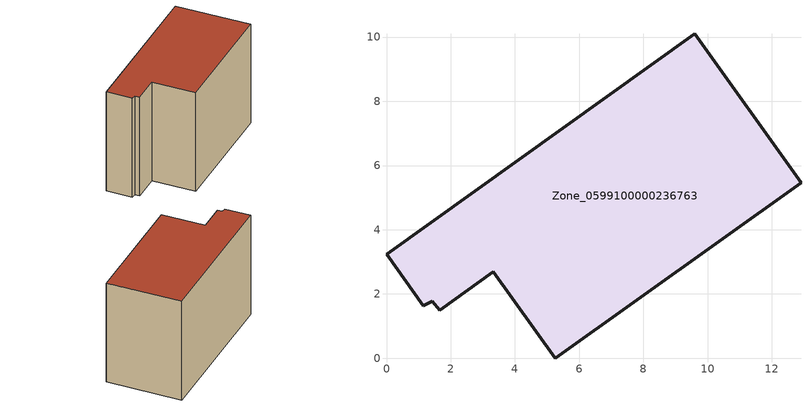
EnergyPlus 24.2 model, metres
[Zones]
Zone_0599100000236763
 floor ground (C_G): 1.66,1.5 1.42,1.76 1.14,1.63 0,3.23 9.6,10.1 12.91,5.47 5.25,0 3.33,2.69 z0
 wall outside (C_F): 5.25,0 12.91,5.47 9.6,10.1 0,3.23 1.14,1.63 1.42,1.76 1.66,1.5 3.33,2.69 5.25,0 z0:8.12
 roof outside (C_R): 1.42,1.76 1.66,1.5 3.33,2.69 5.25,0 12.91,5.47 9.6,10.1 0,3.23 1.14,1.63 z8.12
[BUILDING]
Pand.0599100000236763: North Axis=0; Terrain=City; Loads Convergence Tolerance Value=0.04; Temperature Convergence Tolerance Value=0.4; Solar Distribution=FullExterior; Maximum Number of Warmup Days=25; Minimum Number of Warmup Days=1
[Site:Location]
Rotterdam.The.Hague.AP_ZH_NLD Design_Conditions: Latitude=51.96; Longitude=4.45; Time Zone=1; Elevation=-4.5
[SITE:GROUNDTEMPERATURE:BUILDINGSURFACE]
18, 18, 18, 18, 18, 18, 18, 18, 18, 18, 18, 18
[MATERIAL] Thermal Absorptance=0.9; Solar Absorptance=0.7; Visible Absorptance=0.7
Name | Roughness | Thickness | Conductivity | Density | Specific Heat
G.TC.1975-1991 | MediumSmooth | 0.15 | 0.288461 | 540 | 1210
F.TC.1975-1991 | Rough | 0.3 | 0.230769 | 1920 | 840
R.TC.1975-1991 | MediumRough | 0.2 | 0.153846 | 1500 | 1000
[CONSTRUCTION]
C_G: G.TC.1975-1991
C_F: F.TC.1975-1991
C_R: R.TC.1975-1991
[ZONE]
Zone_0599100000236763: Type=1; Multiplier=1; Ceiling Height=Autocalculate; Volume=Autocalculate; Floor Area=autocalculate; Part of Total Floor Area=Yes
[ZONEINFILTRATION:DESIGNFLOWRATE]
Infil_Zone_0599100000236763: Zone or ZoneList or Space or SpaceList=Zone_0599100000236763; Schedule=AlwaysOn; Design Flow Rate Calculation Method=Flow/Area; Flow Rate per Floor Area=0.003; Constant Term Coefficient=1; Temperature Term Coefficient=0; Velocity Term Coefficient=0; Velocity Squared Term Coefficient=0
[HVACTEMPLATE:ZONE:IDEALLOADSAIRSYSTEM]
Zone_0599100000236763: Maximum Heating Supply Air Temperature=50; Minimum Cooling Supply Air Temperature=13; Maximum Heating Supply Air Humidity Ratio=0.0156; Minimum Cooling Supply Air Humidity Ratio=0.0077; Heating Limit=NoLimit; Cooling Limit=NoLimit; Dehumidification Control Type=ConstantSensibleHeatRatio; Cooling Sensible Heat Ratio=0.7; Dehumidification Setpoint=60; Humidification Control Type=None; Humidification Setpoint=30; Outdoor Air Method=None; Outdoor Air Flow Rate per Person=0.00944; Outdoor Air Flow Rate per Zone Floor Area=0; Outdoor Air Flow Rate per Zone=0; Demand Controlled Ventilation Type=None; Outdoor Air Economizer Type=NoEconomizer; Heat Recovery Type=None; Sensible Heat Recovery Effectiveness=0.7; Latent Heat Recovery Effectiveness=0.65
[ZONECONTROL:THERMOSTAT]
ThermostatControl_Zone_0599100000236763: Zone or ZoneList=Zone_0599100000236763; Control Type Schedule=DualSetpointControlType; Control 1=Thermostat_Zone_0599100000236763; Temperature Difference Between Cutout And Setpoint=0
[THERMOSTATSETPOINT:DUALSETPOINT]
Thermostat_Zone_0599100000236763: Heating Setpoint Temperature Schedule=HeatingSetpoint_Zone_0599100000236763; Cooling Setpoint Temperature Schedule=CoolingSetpoint_Zone_0599100000236763
[SCHEDULE:COMPACT]
HeatingSetpoint_Zone_0599100000236763: Through: 12/31, For: AllDays, Until: 24:00, 21
CoolingSetpoint_Zone_0599100000236763: Through: 12/31, For: AllDays, Until: 24:00, 24
DualSetpointControlType: Through: 12/31, For: AllDays, Until: 24:00, 4
AlwaysOn: Through: 12/31, For: AllDays, Until: 24:00, 1
